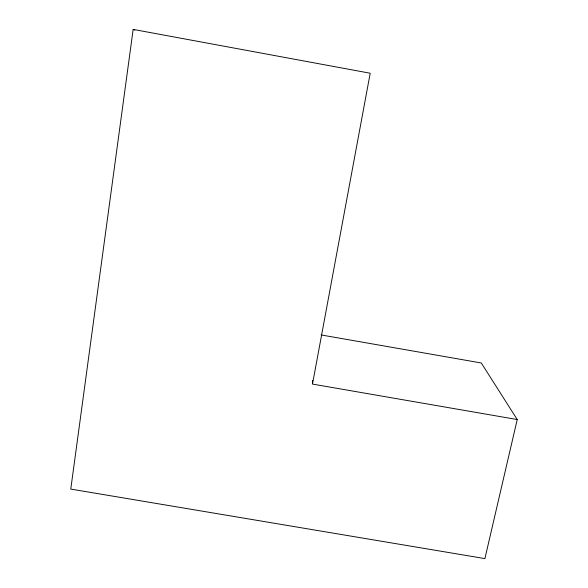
<?xml version="1.0" encoding="UTF-8"?>
<svg xmlns="http://www.w3.org/2000/svg" width="588" height="588" viewBox="0 0 588 588"><rect width="100%" height="100%" fill="white"/><g stroke="black" fill="none" stroke-linecap="round" stroke-linejoin="round"><path stroke-width="0.88" d="M312.515 383.178L312.596 380.429M517.227 419.545L312.493 384.089L370.205 73.228L133.153 29.4L70.773 489.084L484.902 558.6L517.227 419.545L481.285 362.972L321.136 334.947M133.153 29.4L134.806 30.113"/></g></svg>
